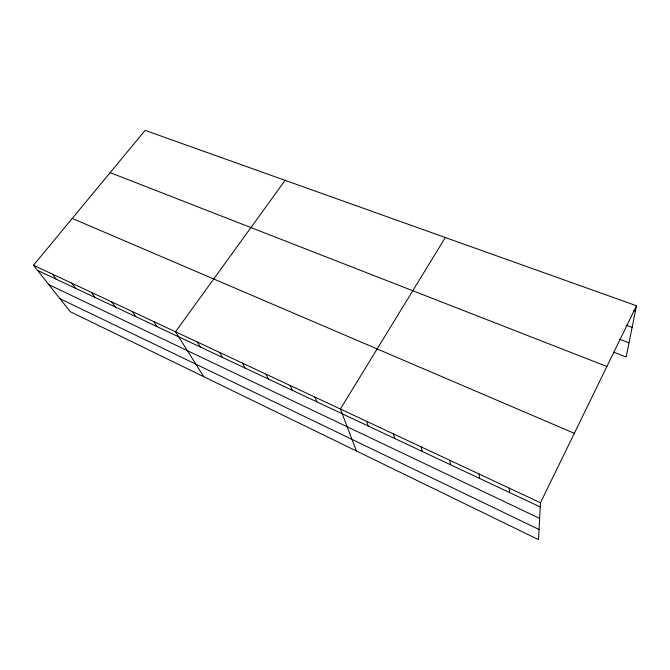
<?xml version="1.0" encoding="UTF-8"?>
<svg xmlns="http://www.w3.org/2000/svg" width="670" height="670" viewBox="0 0 670 670"><rect width="100%" height="100%" fill="white"/><g stroke="black" fill="none" stroke-linecap="round" stroke-linejoin="round"><path stroke-width="1" d="M636.5 305.763L540.472 502.776L538.504 539.626L70.283 311.717L33.5 265.245L145.122 130.374L636.5 305.763L626.14 356.984L613.687 352.227M445.324 237.523L340.385 409.027L356.406 450.985M285.118 180.339L175.523 331.784L203.747 376.682M633.376 310.855L635.327 311.55M626.249 325.235L632.128 327.396M619.499 339.246L629.004 342.814M110.148 172.626L606.903 366.49M72.251 218.428L574.324 433.331M33.5 265.245L540.472 502.776M37.604 270.429L540.246 506.972M48.902 284.7L539.635 518.421M59.998 298.72L539.048 529.501M52.327 274.064L56.313 279.239M71.606 283.1L75.484 288.259M91.363 292.354L95.115 297.497M111.622 301.843L115.232 306.96M132.384 311.575L135.859 316.667M153.673 321.55L156.998 326.617M197.273 341.976L200.28 346.985M219.584 352.428L222.423 357.403M242.481 363.157L245.136 368.09M265.982 374.17L268.444 379.061M290.118 385.476L292.371 390.325M314.908 397.092L316.952 401.891M366.565 421.296L368.14 425.978M393.499 433.909L394.806 438.532M421.204 446.89L422.242 451.438M449.712 460.248L450.466 464.72M479.075 474.008L479.519 478.397M509.309 488.17L509.435 492.475"/></g></svg>
